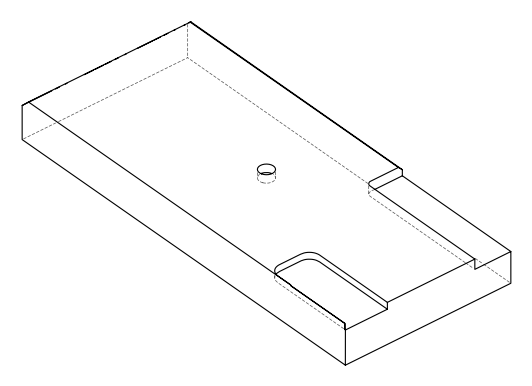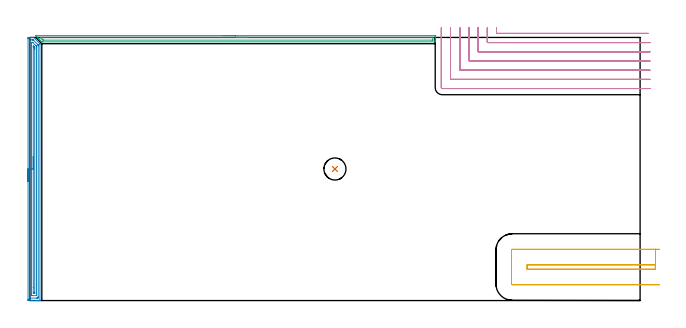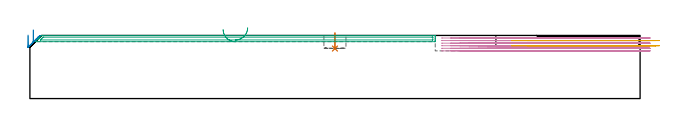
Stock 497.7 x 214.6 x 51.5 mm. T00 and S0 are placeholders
(PLAN: 5 operations, 3 tool changes, 30.4 min)
(1 INDEXABLE_INSERT_DRILL_BLIND_HOLE_FROM_SOLID | STEP1POCKET | NXT0302_007 | 0.05 min | 2661 mm3)
(2 AREA_MILL | FG_CHAMFER_SURFACE | UGT0205_001 | 7.03 min | 10097 mm3)
(3 AREA_MILL_1 | FG_CHAMFER_SURFACE_1 | UGT0205_001 | 5.37 min | 4241 mm3)
(4 MILL_CORNER_NOTCH_RECTANGULAR | CORNER_NOTCH_RECTANGULAR | UGT0201_015 | Follow Part, ap 2.5, ae 75% | 15.92 min | 98210 mm3)
(5 MILL_SLOT | SLOT_PARTIAL_RECTANGULAR | UGT0201_109 | Follow Part, ap 6.35, ae 75% | 2.08 min | 53007 mm3)
(TOOL NXT0302_007 | Index. Insert Drill 18mm [880-D1800L25-05] | D18 PA176 FL90 Z2)
(TOOL UGT0205_001 | Chamfer Mill 20 x 3 x 45 deg. | D20 FL50 Z2)
(TOOL UGT0201_015 | End mill 10 mm | D10 FL13 Z4)
(TOOL UGT0201_109 | End Mill 25.4 mm | D25.4 FL25 Z2)
(OP 1 INDEXABLE_INSERT_DRILL_BLIND_HOLE_FROM_SOLID)
G17 G21 G94 G90
T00 M6
G54
G17 G0 G90 X248.8 Y107.3 S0 M3
G43 Z61.5 H1
G94 G81 G98 Z40.8 F250. R53.5
G80
M5
M2
(OP 2 AREA_MILL)
G17 G21 G94 G90
T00 M6
G54
G17 G0 G90 X-1.5 Y97.3 S1061 M3
G43 Z61.5 H0
Z51.8
G94 G1 Y97.338 Z50.928 F250.
Y97.452 Z50.064
Y97.641 Z49.212
Y97.903 Z48.38
Y98.237 Z47.574
Y98.64 Z46.8
Y99.108 Z46.064
Y99.64 Z45.372
Y100.229 Z44.729
Y100.872 Z44.14
Y101.564 Z43.608
Y102.3 Z43.14
Y103.074 Z42.737
Y103.88 Z42.403
Y104.712 Z42.141
Y105.564 Z41.952
Y106.428 Z41.838
Y107.3 Z41.8
Y213.548
X-1.499 Y213.99 Z41.801
X-1.495 Y214.435 Z41.802
X-1.491 Y214.59 Z41.805
X-1.055 Y214.6 Z42.24
X-0.776 Z42.519
X-0.174 Z43.12
X0.384 Z43.68
X0.707 Z44.003
X1.265 Z44.561
X1.588 Z44.883
X2.223 Z45.522
X2.91 Z46.209
X3.028 Y214.599 Z46.327
X3.1 Y214.59 Z46.395
X3.177 Y214.524 Z46.475
X8.174 Y209.526 Z51.474
X8.196 Y209.502 Z51.495
Y209.498 Z51.496
X8.2 Y208.633 Z51.5
Y0.164
X8.199 Y0.006 Z51.49
X8.198 Y0. Z51.489
X7.873 Z51.173
X7.521 Z50.82
X6.874 Z50.169
X5.669 Z48.966
X5.112 Z48.406
X-1.055 Y0.001 Z42.242
X-1.277 Y0.004 Z42.02
X-1.492 Y0.01 Z41.806
X-1.495 Y0.164 Z41.803
X-1.499 Y0.61 Z41.801
X-1.5 Y1.061 Z41.8
Y107.3
X-0.086 Z43.214
Y211.311
X-0.084 Y212.113 Z43.216
X-0.082 Y212.204 Z43.218
X-0.068 Y212.59 Z43.232
X0.319 Y212.597 Z43.619
X1.588 Y212.6 Z44.888
X2.079 Z45.379
X2.469 Y212.596 Z45.769
X2.599 Y212.593 Z45.899
X2.645 Y212.59 Z45.945
X2.681 Y212.559 Z45.981
X2.754 Y212.491 Z46.054
X3.046 Y212.204 Z46.346
X6.617 Y208.633 Z49.917
X6.706 Y208.539 Z50.006
X6.759 Y208.479 Z50.059
X6.779 Y208.452 Z50.079
X6.78 Y208.431 Z50.08
X6.784 Y208.231 Z50.084
X6.786 Y207.829 Z50.086
Y207.74
Y3.289
X6.784 Y2.487 Z50.084
X6.782 Y2.396 Z50.082
X6.767 Y2.01 Z50.067
X6.381 Y2.003 Z49.681
X5.993 Y2.001 Z49.293
X5.503 Y2. Z48.803
X0.707 Y2.001 Z44.007
X0.213 Y2.003 Z43.513
X0.01 Y2.01 Z43.31
X-0.079 Y2.033 Z43.221
X-0.084 Y2.305 Z43.216
X-0.085 Y2.396 Z43.215
X-0.086 Y107.3 Z43.214
X1.328 Z44.628
X1.329 Y210.418 Z44.629
X1.33 Y210.55 Z44.63
X1.332 Y210.581 Z44.632
X1.334 Y210.589 Z44.634
X1.35 Y210.594 Z44.65
X1.41 Y210.599 Z44.71
X1.588 Z44.888
X1.767 Y210.598 Z45.067
X2.125 Y210.59 Z45.425
X2.205 Y210.584 Z45.505
X2.23 Y210.564 Z45.53
X2.281 Y210.517 Z45.581
X2.382 Y210.418 Z45.682
X2.469 Y210.332 Z45.769
X5.061 Y207.74 Z48.361
X5.112 Y207.688 Z48.412
X5.316 Y207.474 Z48.616
X5.365 Y207.421 Z48.665
X5.368 Y207.285 Z48.668
X5.37 Y207.11 Z48.67
X5.371 Y206.847 Z48.671
X5.372 Y206.584 Z48.672
X5.371 Y4.182 Z48.671
X5.37 Y4.05 Z48.67
X5.368 Y4.019 Z48.668
X5.365 Y4.01 Z48.665
X5.35 Y4.006 Z48.65
X5.29 Y4.001 Z48.59
X1.588 Y4. Z44.888
X1.409 Y4.003 Z44.709
X1.358 Y4.007 Z44.658
X1.335 Y4.011 Z44.635
X1.333 Y4.025 Z44.633
X1.33 Y4.094 Z44.63
X1.329 Y4.182 Z44.629
X1.328 Y4.445 Z44.628
Y107.3
X2.743 Z46.043
Y206.847
X2.745 Y207.461 Z46.045
X2.747 Y207.55 Z46.047
X2.749 Y207.587 Z46.049
X2.908 Y207.434 Z46.208
X3.199 Y207.15 Z46.499
X3.35 Y207.001 Z46.65
X3.503 Y206.847 Z46.803
X3.66 Y206.684 Z46.96
X3.95 Y206.38 Z47.25
X3.954 Y206.235 Z47.254
X3.956 Y205.954 Z47.256
X3.957 Y205.339 Z47.257
Y205.062
Y6.86
X3.955 Y6.247 Z47.255
X3.952 Y6.04 Z47.252
X3.95 Y6.013 Z47.25
X3.932 Y6.009 Z47.232
X3.88 Y6.004 Z47.18
X3.774 Y6.002 Z47.074
X3.35 Y6. Z46.65
X3.317 Z46.617
X2.922 Y6.01 Z46.222
X2.749 Y6.027 Z46.049
X2.748 Y6.126 Z46.048
X2.744 Y6.581 Z46.044
X2.743 Y10.595 Z46.043
Y107.3
Y108.172 Z46.081
Y109.036 Z46.195
Y109.888 Z46.383
Y110.72 Z46.646
Y111.526 Z46.98
Y112.3 Z47.382
Y113.036 Z47.851
Y113.728 Z48.382
Y114.371 Z48.972
Y114.96 Z49.615
Y115.492 Z50.307
Y115.96 Z51.043
Y116.363 Z51.816
Y116.697 Z52.622
Y116.959 Z53.454
Y117.148 Z54.306
Y117.262 Z55.171
Y117.3 Z56.043
G0 Z61.5
M5
M2
(OP 3 AREA_MILL_1)
G17 G21 G94 G90
T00 M6
G54
G17 G0 G90 X157.6 Y216.1 S1061 M3
G43 Z61.5 H0
Z56.4
G94 G1 X157.638 Z55.528 F250.
X157.752 Z54.663
X157.941 Z53.812
X158.203 Z52.98
X158.537 Z52.174
X158.94 Z51.4
X159.408 Z50.664
X159.94 Z49.972
X160.529 Z49.329
X161.172 Z48.74
X161.864 Z48.208
X162.6 Z47.74
X163.374 Z47.337
X164.18 Z47.003
X165.012 Z46.741
X165.863 Z46.552
X166.728 Z46.438
X167.6 Z46.4
X329.997
X330.363 Y216.097 Z46.401
X330.59 Y216.092 Z46.404
X330.6 Y215.738 Z46.758
Y215.454 Z47.041
Y214.863 Z47.632
Y213.42 Z49.076
Y212.237 Z50.257
Y211.621 Z50.878
Y211.255 Z51.244
X330.598 Y211.126 Z51.367
X330.59 Y211.002 Z51.488
X330.443 Y211. Z51.5
X10.557
X9.797 Y211.004 Z51.495
X9.699 Y211.007 Z51.493
X9.665 Y211.037 Z51.462
X9.336 Y211.362 Z51.134
X8.162 Y212.537 Z49.961
X8.023 Y212.675 Z49.821
X7.88 Y212.819 Z49.679
X7.733 Y212.966 Z49.532
X7.585 Y213.112 Z49.383
X7.434 Y213.265 Z49.233
X7.304 Y213.395 Z49.103
X7.147 Y213.55 Z48.945
X6.988 Y213.711 Z48.787
X6.875 Y213.824 Z48.674
X6.71 Y213.988 Z48.507
X6.542 Y214.157 Z48.341
X4.608 Y216.092 Z46.406
X4.709 Y216.098 Z46.402
X4.757 Y216.1 Z46.4
X167.6
Y214.686 Z47.814
X328.212
X328.394 Y214.685 Z47.815
X328.555 Y214.681 Z47.819
X328.587 Y214.679 Z47.821
X328.593 Y214.658 Z47.842
X328.597 Y214.632 Z47.868
X328.6 Y214.483 Z48.017
X328.599 Y212.605 Z49.895
X328.596 Y212.504 Z49.996
X328.59 Y212.438 Z50.062
X328.583 Y212.421 Z50.079
X328.567 Y212.419 Z50.081
X328.212 Y212.415 Z50.085
X328.032 Y212.414 Z50.086
X11.268 Y212.415 Z50.085
X10.913 Y212.419 Z50.081
X10.74 Y212.422 Z50.078
X10.557 Y212.597 Z49.903
X10.038 Y213.112 Z49.388
X9.665 Y213.485 Z49.015
X9.162 Y213.988 Z48.512
X8.772 Y214.379 Z48.121
X8.533 Y214.625 Z47.875
X8.485 Y214.676 Z47.824
X8.565 Y214.679 Z47.821
X8.772 Y214.684 Z47.816
X8.953 Y214.685 Z47.815
X167.6 Y214.686 Z47.814
X168.472 Z47.852
X169.336 Z47.966
X170.188 Z48.155
X171.02 Z48.417
X171.826 Z48.751
X172.6 Z49.154
X173.336 Z49.623
X174.028 Z50.154
X174.671 Z50.743
X175.26 Z51.386
X175.791 Z52.078
X176.26 Z52.814
X176.663 Z53.588
X176.997 Z54.394
X177.259 Z55.226
X177.448 Z56.078
X177.562 Z56.943
X177.6 Z57.814
G0 Z61.5
M5
M2
(OP 4 MILL_CORNER_NOTCH_RECTANGULAR)
G17 G21 G94 G90
T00 M6
G54
G17 G0 G90 X380.6 Y222.6 S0 M3
G43 Z61.5 H0
Z49.4
G94 G1 Y219.6 F250.
Y218.395 F500.
G3 X381.095 Y217.9 R0.5
G1 X501.456
X504.456 F250.
G0 Z61.5
X373.1 Y222.6
Z49.4
G1 Y219.6
Y210.895 F500.
G3 X373.595 Y210.4 R0.5
G1 X502.7
X505.7 F250.
G0 Z61.5
X365.6 Y222.6
Z49.4
G1 Y219.6
Y203.396 F500.
G3 X366.096 Y202.9 R0.5
G1 X502.7
X505.7 F250.
G0 Z61.5
X358.1 Y222.6
Z49.4
G1 Y219.6
Y195.896 F500.
G3 X358.596 Y195.4 R0.5
G1 X502.7
X505.7 F250.
G0 Z61.5
X350.6 Y222.6
Z49.4
G1 Y219.6
Y188.396 F500.
G3 X351.096 Y187.9 R0.5
G1 X502.7
X505.7 F250.
G0 Z61.5
X343.1 Y222.6
Z49.4
G1 Y219.6
Y180.896 F500.
G3 X343.596 Y180.4 R0.5
G1 X502.7
X505.7 F250.
G0 Z61.5
X335.6 Y222.6
Z49.4
G1 Y219.6
Y173.6 F500.
G3 X336.3 Y172.9 R0.7
G1 X502.7
X505.7 F250.
G0 Z61.5
X380.6 Y222.6
Z47.3
G1 Y219.6
Y218.395 F500.
G3 X381.095 Y217.9 R0.5
G1 X501.456
X504.456 F250.
G0 Z61.5
X373.1 Y222.6
Z47.3
G1 Y219.6
Y210.895 F500.
G3 X373.595 Y210.4 R0.5
G1 X502.7
X505.7 F250.
G0 Z61.5
X365.6 Y222.6
Z47.3
G1 Y219.6
Y203.396 F500.
G3 X366.096 Y202.9 R0.5
G1 X502.7
X505.7 F250.
G0 Z61.5
X358.1 Y222.6
Z47.3
G1 Y219.6
Y195.896 F500.
G3 X358.596 Y195.4 R0.5
G1 X502.7
X505.7 F250.
G0 Z61.5
X350.6 Y222.6
Z47.3
G1 Y219.6
Y188.396 F500.
G3 X351.096 Y187.9 R0.5
G1 X502.7
X505.7 F250.
G0 Z61.5
X343.1 Y222.6
Z47.3
G1 Y219.6
Y180.896 F500.
G3 X343.596 Y180.4 R0.5
G1 X502.7
X505.7 F250.
G0 Z61.5
X335.6 Y222.6
Z47.3
G1 Y219.6
Y173.6 F500.
G3 X336.3 Y172.9 R0.7
G1 X502.7
X505.7 F250.
G0 Z61.5
X380.6 Y222.6
Z45.2
G1 Y219.6
Y218.395 F500.
G3 X381.095 Y217.9 R0.5
G1 X501.456
X504.456 F250.
G0 Z61.5
X373.1 Y222.6
Z45.2
G1 Y219.6
Y210.895 F500.
G3 X373.595 Y210.4 R0.5
G1 X502.7
X505.7 F250.
G0 Z61.5
X365.6 Y222.6
Z45.2
G1 Y219.6
Y203.396 F500.
G3 X366.096 Y202.9 R0.5
G1 X502.7
X505.7 F250.
G0 Z61.5
X358.1 Y222.6
Z45.2
G1 Y219.6
Y195.896 F500.
G3 X358.596 Y195.4 R0.5
G1 X502.7
X505.7 F250.
G0 Z61.5
X350.6 Y222.6
Z45.2
G1 Y219.6
Y188.396 F500.
G3 X351.096 Y187.9 R0.5
G1 X502.7
X505.7 F250.
G0 Z61.5
X343.1 Y222.6
Z45.2
G1 Y219.6
Y180.896 F500.
G3 X343.596 Y180.4 R0.5
G1 X502.7
X505.7 F250.
G0 Z61.5
X335.6 Y222.6
Z45.2
G1 Y219.6
Y173.6 F500.
G3 X336.3 Y172.9 R0.7
G1 X502.7
X505.7 F250.
G0 Z61.5
X380.6 Y222.6
Z43.1
G1 Y219.6
Y218.395 F500.
G3 X381.095 Y217.9 R0.5
G1 X501.456
X504.456 F250.
G0 Z61.5
X373.1 Y222.6
Z43.1
G1 Y219.6
Y210.895 F500.
G3 X373.595 Y210.4 R0.5
G1 X502.7
X505.7 F250.
G0 Z61.5
X365.6 Y222.6
Z43.1
G1 Y219.6
Y203.396 F500.
G3 X366.096 Y202.9 R0.5
G1 X502.7
X505.7 F250.
G0 Z61.5
X358.1 Y222.6
Z43.1
G1 Y219.6
Y195.896 F500.
G3 X358.596 Y195.4 R0.5
G1 X502.7
X505.7 F250.
G0 Z61.5
X350.6 Y222.6
Z43.1
G1 Y219.6
Y188.396 F500.
G3 X351.096 Y187.9 R0.5
G1 X502.7
X505.7 F250.
G0 Z61.5
X343.1 Y222.6
Z43.1
G1 Y219.6
Y180.896 F500.
G3 X343.596 Y180.4 R0.5
G1 X502.7
X505.7 F250.
G0 Z61.5
X335.6 Y222.6
Z43.1
G1 Y219.6
Y173.6 F500.
G3 X336.3 Y172.9 R0.7
G1 X502.7
X505.7 F250.
G0 Z61.5
X380.6 Y222.6
Z41.
G1 Y219.6
Y218.395 F500.
G3 X381.095 Y217.9 R0.5
G1 X501.456
X504.456 F250.
G0 Z61.5
X373.1 Y222.6
Z41.
G1 Y219.6
Y210.895 F500.
G3 X373.595 Y210.4 R0.5
G1 X502.7
X505.7 F250.
G0 Z61.5
X365.6 Y222.6
Z41.
G1 Y219.6
Y203.396 F500.
G3 X366.096 Y202.9 R0.5
G1 X502.7
X505.7 F250.
G0 Z61.5
X358.1 Y222.6
Z41.
G1 Y219.6
Y195.896 F500.
G3 X358.596 Y195.4 R0.5
G1 X502.7
X505.7 F250.
G0 Z61.5
X350.6 Y222.6
Z41.
G1 Y219.6
Y188.396 F500.
G3 X351.096 Y187.9 R0.5
G1 X502.7
X505.7 F250.
G0 Z61.5
X343.1 Y222.6
Z41.
G1 Y219.6
Y180.896 F500.
G3 X343.596 Y180.4 R0.5
G1 X502.7
X505.7 F250.
G0 Z61.5
X335.6 Y222.6
Z41.
G1 Y219.6
Y173.6 F500.
G3 X336.3 Y172.9 R0.7
G1 X502.7
X505.7 F250.
G0 Z61.5
X380.6 Y222.6
Z38.9
G1 Y219.6
Y218.395 F500.
G3 X381.095 Y217.9 R0.5
G1 X501.456
X504.456 F250.
G0 Z61.5
X373.1 Y222.6
Z38.9
G1 Y219.6
Y210.895 F500.
G3 X373.595 Y210.4 R0.5
G1 X502.7
X505.7 F250.
G0 Z61.5
X365.6 Y222.6
Z38.9
G1 Y219.6
Y203.396 F500.
G3 X366.096 Y202.9 R0.5
G1 X502.7
X505.7 F250.
G0 Z61.5
X358.1 Y222.6
Z38.9
G1 Y219.6
Y195.896 F500.
G3 X358.596 Y195.4 R0.5
G1 X502.7
X505.7 F250.
G0 Z61.5
X350.6 Y222.6
Z38.9
G1 Y219.6
Y188.396 F500.
G3 X351.096 Y187.9 R0.5
G1 X502.7
X505.7 F250.
G0 Z61.5
X343.1 Y222.6
Z38.9
G1 Y219.6
Y180.896 F500.
G3 X343.596 Y180.4 R0.5
G1 X502.7
X505.7 F250.
G0 Z61.5
X335.6 Y222.6
Z38.9
G1 Y219.6
Y173.6 F500.
G3 X336.3 Y172.9 R0.7
G1 X502.7
X505.7 F250.
G0 Z61.5
M5
M2
(OP 5 MILL_SLOT)
G17 G21 G94 G90
T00 M6
G54
G17 G0 G90 X513.4 Y41.8 S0 M3
G43 Z61.5 H0
Z47.3
G94 G1 X510.4 F250.
X510.235 F500.
Y29.1
G3 X510.235 Y25.6 R12.7
G1 X405.5
Y29.1
X510.235
Y41.8
X393.6
G3 X392.8 Y41. R0.8
G1 Y13.7
G3 X393.6 Y12.9 R0.8
G1 X510.4
X513.4 F250.
G0 Y41.8 Z43.1
G1 X510.4
X510.235 F500.
Y29.1
G3 X510.235 Y25.6 R12.7
G1 X405.5
Y29.1
X510.235
Y41.8
X393.6
G3 X392.8 Y41. R0.8
G1 Y13.7
G3 X393.6 Y12.9 R0.8
G1 X510.4
X513.4 F250.
G0 Z61.5
M5
M2
